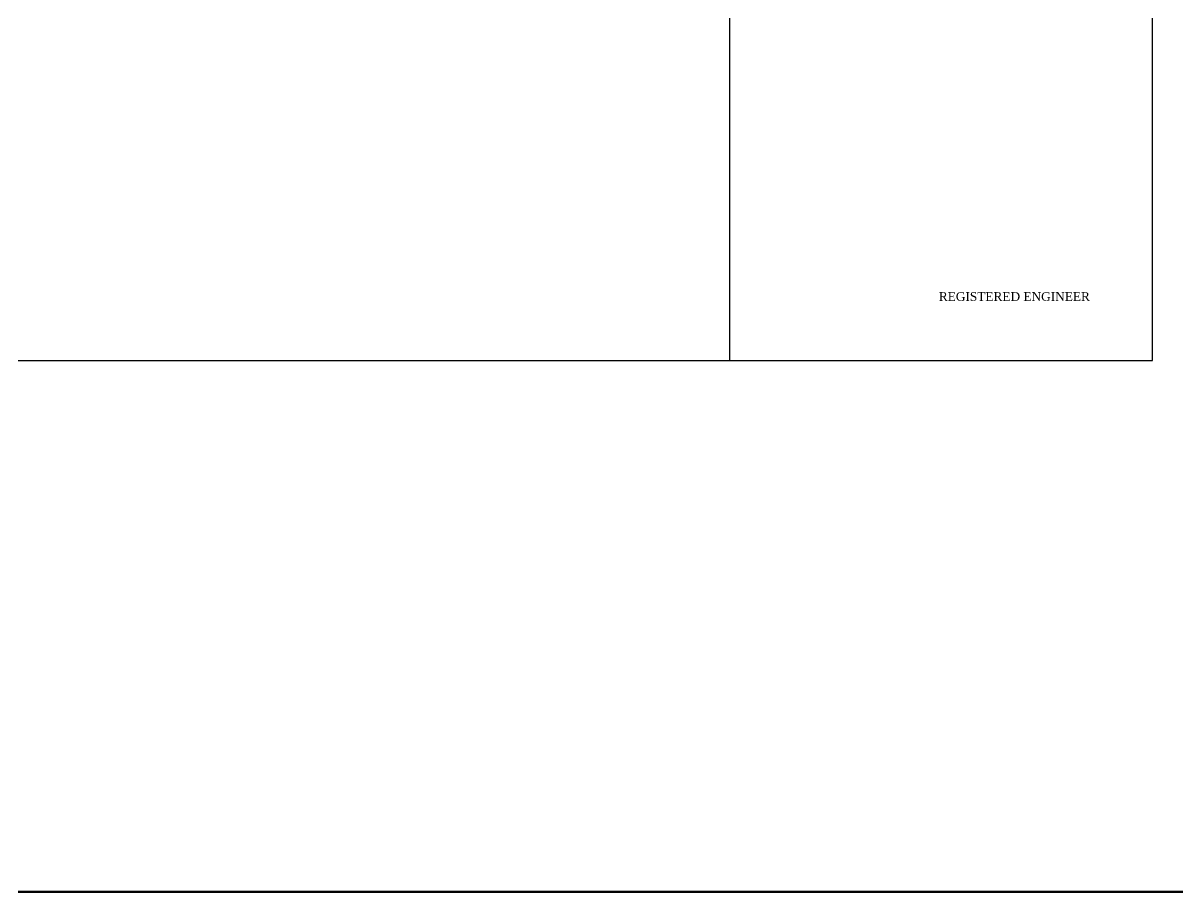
# Model space of a CAD drawing. Header units: metres. Extents: x 789 to 1127, y 8 to 183.
# Drawn here: x 856.4 to 907.6, y 7.8 to 46.3 of the extents above; entities that cross this region are included whole.
import ezdxf

# ---------------------------------------------------------------- set-up
doc = ezdxf.new("R2010")
doc.units = ezdxf.units.M
doc.header["$MEASUREMENT"] = 0
doc.layers.add('FLOOR-GROUND', color=7, linetype='Continuous', lineweight=50)
for name, color, linetype in [('T E X T', 7, 'Continuous'), ('TEXT1', 7, 'Continuous'), ('W A L L', 125, 'Continuous')]:
    doc.layers.add(name, color=color, linetype=linetype)
doc.styles.add('style1', font='romantic.ttf')

msp = doc.modelspace()

# ---------------------------------------------------------------- linework, layer by layer
at = {"layer": 'FLOOR-GROUND', "color": 64, "linetype": 'Continuous'}
msp.add_lwpolyline([(1126.91784, 7.75194), (788.79462, 7.75194), (788.79462, 183.09), (1126.91784, 183.09)], close=True, dxfattribs=at)
at = {"layer": 'TEXT1', "color": 12}
msp.add_lwpolyline([(906.44678, 148.80482), (795.43611, 148.80482), (795.43611, 31.29705), (906.44678, 31.29705)], close=True, dxfattribs=at)
at = {"layer": 'W A L L', "lineweight": -2, "ltscale": 0.5}
for p, q in [((887.70268, 148.80482), (887.70268, 31.29705)), ((906.44678, 31.29705), (906.44678, 148.80482))]:
    msp.add_line(p, q, dxfattribs=at)
at = {"layer": 'W A L L', "lineweight": -2}
msp.add_line((887.70268, 105.80589), (887.70268, 31.29705), dxfattribs=at)

# ---------------------------------------------------------------- texts
at = {"layer": 'T E X T', "lineweight": -2, "insert": (896.9802, 34.33258), "char_height": 0.39, "attachment_point": 1, "style": 'style1'}
msp.add_mtext('REGISTERED ENGINEER', dxfattribs=at)

doc.saveas('drawing.dxf')
